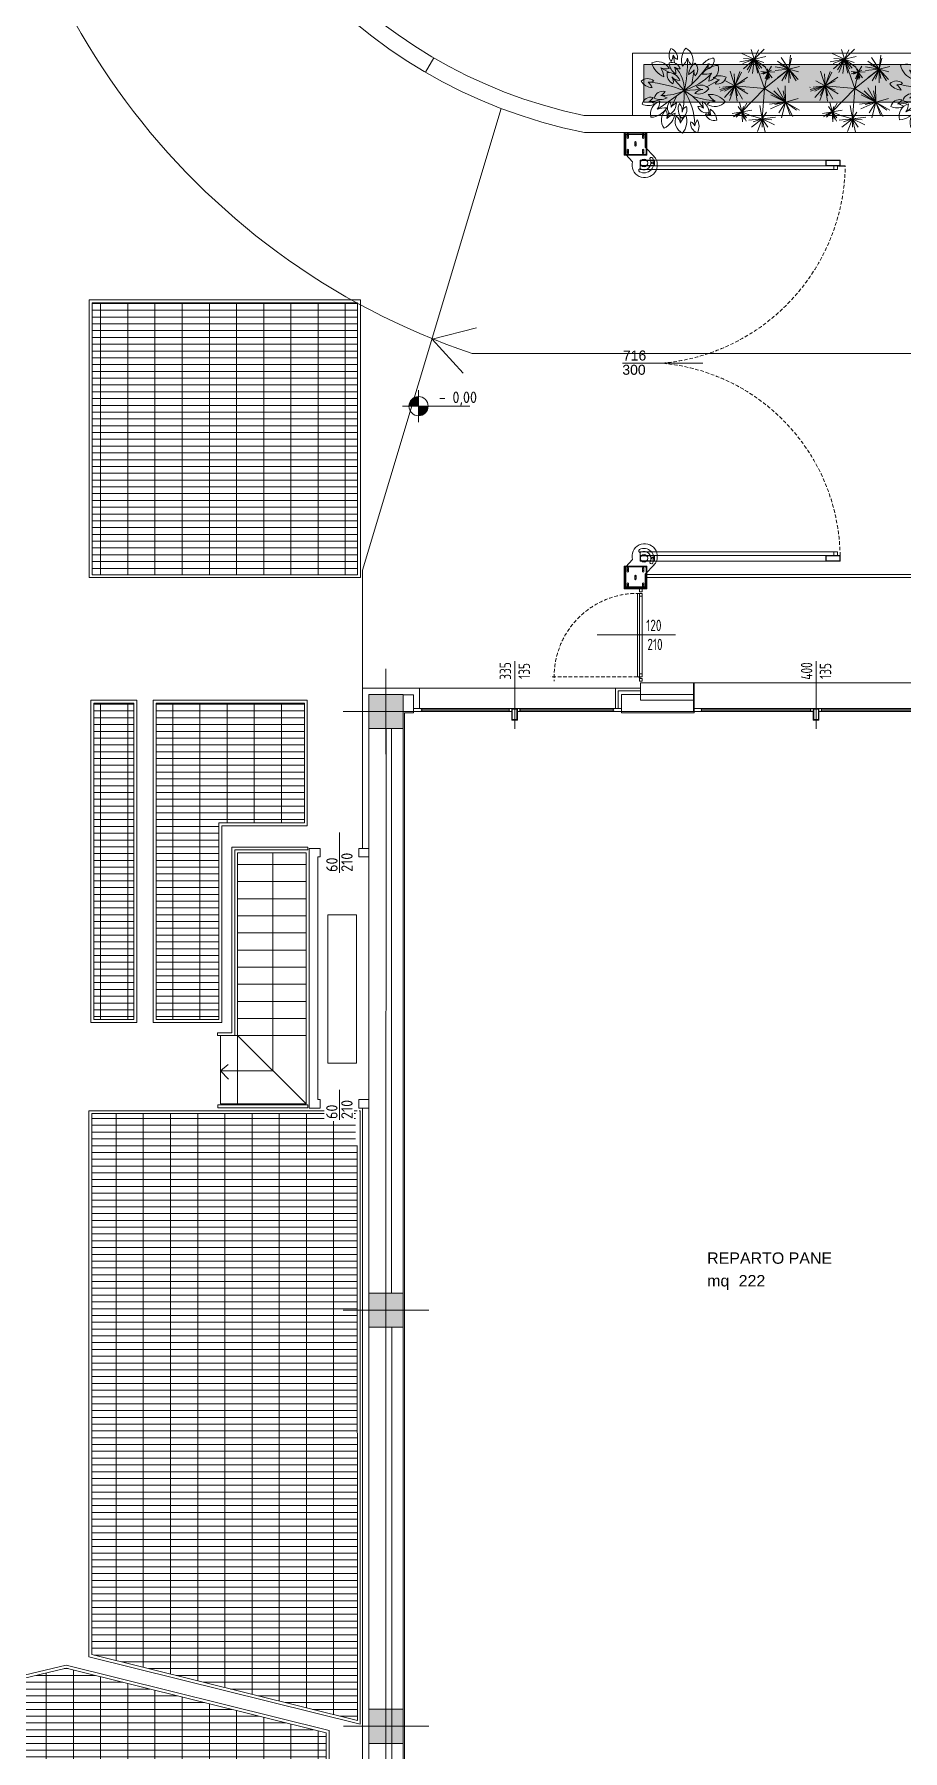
# Model space of a CAD drawing. Header units: millimetres. Extents: x 8265 to 78888, y 1905 to 34251.
# Drawn here: x 39532 to 41053, y 25481 to 28489 of the extents above; entities that cross this region are included whole.
import ezdxf
from ezdxf.enums import TextEntityAlignment as Align

# ---------------------------------------------------------------- set-up
doc = ezdxf.new("R2010")
doc.units = ezdxf.units.MM
doc.linetypes.add('HIDDEN', pattern=[9.525, 6.35, -3.175])
for name, color, linetype, lineweight in [('410_STRUTTURE_001-AM_0', 7, 'Continuous', 0), ('420_MURATURE_001-AM_0', 4, 'Continuous', 0), ('430_TAVOLATI_001-AM_0', 3, 'Continuous', 0), ('437_RIVESTIMENTI_001-AM_0', 13, 'Continuous', 0), ('439_TESTI_SERRAMENTI_001-AM_0', 11, 'Continuous', 0), ('440_SIMBOLI_001-AM_0', 31, 'Continuous', 0), ('441_SERRAMENTI_001-AM_0', 1, 'Continuous', 0), ('443_GRIGLIE_AERAZIONE_001-AM_0', 6, 'Continuous', 0), ('445_QUOTE_ALTIMETRICHE_001-AM_0', 2, 'Continuous', 0), ('448_RAMPE_SCALE_ASCENS_001-AM_0', 216, 'Continuous', 0), ('471_TESTI_POLIGONI_001-AM_0', 221, 'Continuous', 0), ('475_VERDE_001-AM_0', 96, 'Continuous', 0), ('478_PIANTUMAZIONI_001-AM_0', 92, 'Continuous', 0)]:
    doc.layers.add(name, color=color, linetype=linetype, lineweight=lineweight)
doc.styles.add('AREA', font='arial.ttf', dxfattribs={"height": 30})
doc.styles.add('GENERATED_STYLE_2', font='arial.ttf')
doc.styles.get("Standard").update_dxf_attribs({"font": 'isocp.shx'})
pattern_1 = [(0, (35456.603, 18313.833), (0, 11.90625), []), (90, (35456.603, 18313.833), (-47.625, 3e-15), [])]

# ---------------------------------------------------------------- blocks, each defined once
blk = doc.blocks.new('LCSHDP17')
at = {"color": 0}
for points in [[(-0.19, 0.207, -0.243115), (-0.291, 0.394, -0.399574), (-0.111, 0.286, -0.151757), (-0.203, 0.317, -0.102993), (-0.19, 0.207, 4.231592)], [(-0.153, 0.335, -0.243115), (-0.154, 0.484, -0.399574), (-0.078, 0.358, -0.151757), (-0.125, 0.407, -0.102993), (-0.153, 0.335, 4.231592)], [(0.043, 0.278, -0.243115), (0.127, 0.474, -0.399574), (0.154, 0.265, -0.151757), (0.122, 0.356, -0.102993), (0.043, 0.278, 4.231592)], [(-0.3, 0.213, -0.243115), (-0.375, 0.342, -0.399574), (-0.247, 0.271, -0.151757), (-0.311, 0.29, -0.102993), (-0.3, 0.213, 4.231592)], [(0, 0, 0.082733), (-0.307, 0.283, 20.273115)], [(0, 0, 0.118288), (-0.197, 0.314, 14.536196)], [(-0.053, 0.142, -0.338305), (-0.022, 0.286, -0.306628), (0.034, 0.122, -0.198031), (-0.015, 0.214, -0.284575), (-0.053, 0.142, 2.19888)], [(0, 0, -0.116255), (0.196, 0.219, -0.060372)], [(0.064, 0.096, 0.052373), (0.119, 0.355, 35.05362)], [(0.124, 0.213, -0.243115), (0.252, 0.288, -0.399574), (0.181, 0.159, -0.151757), (0.201, 0.224, -0.102993), (0.124, 0.213, 4.231592)], [(0.213, 0.3, -0.243115), (0.342, 0.375, -0.399574), (0.271, 0.247, -0.151757), (0.29, 0.311, -0.102993), (0.213, 0.3, 4.231592)], [(-0.281, -0.02, -0.243115), (-0.49, 0.018, -0.399574), (-0.293, 0.091, -0.151757), (-0.374, 0.04, -0.102993), (-0.281, -0.02, 4.231592)], [(0, 0, 0.071347), (-0.371, 0.037, 7.890142)], [(-0.187, 0.052, -0.243115), (-0.317, 0.126, -0.399574), (-0.17, 0.128, -0.151757), (-0.236, 0.113, -0.102993), (-0.187, 0.052, 4.231592)], [(0, 0, 0.216963), (-0.266, -0.101, -0.417545)], [(-0.099, -0.411, -0.068386), (0, 0, 3.442757)], [(0, 0, -0.138137), (0.39, 0.124, -6.895939)], [(0.239, -0.019, 0.065358), (0, 0, 1.516281)], [(0, 0, -0.109166), (0.057, -0.257, 0.286313)], [(0.182, 0.028, -0.338305), (0.319, -0.026, -0.306628), (0.147, -0.054, -0.198031), (0.247, -0.022, -0.284575), (0.182, 0.028, 2.19888)], [(0.281, 0.02, -0.243115), (0.49, -0.018, -0.399574), (0.293, -0.091, -0.151757), (0.374, -0.04, -0.102993), (0.281, 0.02, 4.231592)], [(0.335, 0.153, -0.243115), (0.484, 0.154, -0.399574), (0.358, 0.078, -0.151757), (0.407, 0.125, -0.102993), (0.335, 0.153, 4.231592)], [(-0.335, -0.153, -0.243115), (-0.484, -0.154, -0.399574), (-0.358, -0.078, -0.151757), (-0.407, -0.125, -0.102993), (-0.335, -0.153, 4.231592)], [(-0.16, -0.232, -0.243115), (-0.32, -0.372, -0.399574), (-0.254, -0.172, -0.151757), (-0.264, -0.268, -0.102993), (-0.16, -0.232, 4.231592)], [(-0.193, -0.097, -0.243115), (-0.321, -0.173, -0.399574), (-0.25, -0.044, -0.151757), (-0.27, -0.109, -0.102993), (-0.193, -0.097, 4.231592)], [(-0.079, -0.129, -0.338305), (-0.211, -0.194, -0.306628), (-0.117, -0.048, -0.198031), (-0.159, -0.143, -0.284575), (-0.079, -0.129, 2.19888)], [(0.084, -0.196, -0.243115), (0.086, -0.345, -0.399574), (0.01, -0.219, -0.151757), (0.056, -0.268, -0.102993), (0.084, -0.196, 4.231592)], [(0.141, -0.088, -0.243115), (0.271, -0.161, -0.399574), (0.124, -0.164, -0.151757), (0.19, -0.149, -0.102993), (0.141, -0.088, 4.231592)], [(0.261, -0.104, -0.243115), (0.433, -0.229, -0.399574), (0.224, -0.209, -0.151757), (0.32, -0.198, -0.102993), (0.261, -0.104, 4.231592)], [(-0.035, -0.366, -0.243115), (-0.108, -0.496, -0.399574), (-0.111, -0.349, -0.151757), (-0.096, -0.415, -0.102993), (-0.035, -0.366, 4.231592)], [(0.153, -0.335, -0.243115), (0.154, -0.484, -0.399574), (0.078, -0.358, -0.151757), (0.125, -0.407, -0.102993), (0.153, -0.335, 4.231592)], [(0.124, -0.398, 0.100215), (0.106, -0.28, -1.505929)], [(0.199, -0.199, -0.243115), (0.307, -0.382, -0.399574), (0.123, -0.281, -0.151757), (0.215, -0.309, -0.102993), (0.199, -0.199, 4.231592)]]:
    blk.add_lwpolyline(points, format="xyb", dxfattribs=at)
for points in [[(-0.043, 0.26), (-0.122, 0.396)], [(0.252, 0.275), (0.285, 0.309)], [(-0.077, 0.09), (-0.238, 0.117)], [(0, 0), (-0.15, -0.134)], [(0, 0), (-0.012, 0.196)], [(0.214, -0.304), (0, 0)], [(-0.402, -0.124), (-0.32, -0.111)], [(-0.261, -0.265), (-0.209, -0.17)], [(0.188, -0.147), (0.063, -0.089)], [(0.316, -0.193), (0.249, -0.175)], [(0.367, -0.042), (0.283, -0.05)]]:
    blk.add_lwpolyline(points, dxfattribs=at)
at = {"color": 0, "flags": 1}
for tag, p in [('ITEM', (0.084, 0.014)), ('SIZE', (0.084, -0.036))]:
    blk.add_attdef(tag, p, '', height=0.02, dxfattribs=at)
blk = doc.blocks.new('LCSHDP18')
at = {"color": 0}
for points in [[(-0.232, 0.291), (-0.264, 0.417)], [(0.162, 0.25), (0.257, 0.419)], [(-0.232, 0.291), (-0.396, 0.312)], [(-0.232, 0.291), (-0.369, 0.199)], [(-0.232, 0.291), (-0.361, 0.321)], [(-0.232, 0.291), (-0.327, 0.156)], [(-0.232, 0.291), (-0.284, 0.179)], [(-0.232, 0.291), (-0.259, 0.128)], [(-0.232, 0.291), (-0.197, 0.405)], [(-0.232, 0.291), (-0.109, 0.4)], [(-0.232, 0.291), (-0.092, 0.377)], [(-0.232, 0.291), (-0.119, 0.311)], [(0, 0), (-0.232, 0.291)], [(-0.232, 0.291), (-0.113, 0.245)], [(-0.232, 0.291), (-0.068, 0.291)], [(-0.232, 0.291), (-0.132, 0.16)], [(-0.232, 0.291), (-0.091, 0.206)], [(-0.232, 0.291), (-0.214, 0.127)], [(0.162, 0.25), (-0.031, 0.248)], [(0.162, 0.25), (-0.008, 0.157)], [(0, 0), (0.162, 0.25)], [(0.162, 0.25), (0.027, 0.111)], [(0.162, 0.25), (0.029, 0.223)], [(0.162, 0.25), (0.074, 0.077)], [(0.162, 0.25), (0.12, 0.4)], [(0.162, 0.25), (0.257, 0.382)], [(0.162, 0.25), (0.336, 0.336)], [(0.162, 0.25), (0.318, 0.307)], [(0.162, 0.25), (0.29, 0.172)], [(0.162, 0.25), (0.192, 0.124)], [(0.162, 0.25), (0.35, 0.202)], [(0.162, 0.25), (0.242, 0.073)], [(0.162, 0.25), (0.187, 0.058)], [(-0.348, -0.124), (-0.38, 0.015)], [(-0.348, -0.124), (-0.252, 0.018)], [(0, 0), (-0.348, -0.124)], [(-0.194, 0.04), (-0.27, 0.002)], [(-0.194, 0.04), (-0.267, 0.082)], [(-0.194, 0.04), (-0.235, 0.034)], [(-0.194, 0.04), (-0.22, 0.082)], [(-0.194, 0.04), (-0.204, -0.044)], [(-0.194, 0.04), (-0.198, 0.124)], [(-0.194, 0.04), (-0.126, 0.09)], [(-0.194, 0.04), (-0.125, 0.061)], [(-0.194, 0.04), (-0.11, 0.051)], [(0, 0), (-0.194, 0.04)], [(-0.194, 0.04), (-0.191, -0.019)], [(-0.194, 0.04), (-0.171, -0.016)], [(-0.194, 0.04), (-0.135, 0.028)], [(-0.194, 0.04), (-0.115, 0.01)], [(-0.194, 0.04), (-0.176, -0.043)], [(-0.194, 0.04), (-0.109, 0.037)], [(0, 0), (-0.03, -0.355)], [(0, 0), (0.362, -0.027)], [(0, 0), (0.28, -0.268)], [(0.362, -0.027), (0.282, 0.023)], [(0.362, -0.027), (0.344, 0.133)], [(0.362, -0.027), (0.434, 0.118)], [(0.362, -0.027), (0.373, 0.088)], [(0.362, -0.027), (0.463, 0.039)], [(0.362, -0.027), (0.52, 0.007)], [(-0.348, -0.124), (-0.468, -0.002)], [(-0.348, -0.124), (-0.463, -0.159)], [(-0.348, -0.124), (-0.461, -0.072)], [(-0.348, -0.124), (-0.423, -0.279)], [(-0.348, -0.124), (-0.359, -0.25)], [(-0.348, -0.124), (-0.309, -0.006)], [(-0.348, -0.124), (-0.241, -0.033)], [(-0.348, -0.124), (-0.236, -0.06)], [(-0.348, -0.124), (-0.181, -0.081)], [(-0.348, -0.124), (-0.221, -0.205)], [(-0.348, -0.124), (-0.297, -0.257)], [(-0.348, -0.124), (-0.233, -0.252)], [(-0.348, -0.124), (-0.316, -0.293)], [(-0.348, -0.124), (-0.177, -0.143)], [(-0.348, -0.124), (-0.189, -0.189)], [(-0.03, -0.355), (-0.134, -0.204)], [(-0.03, -0.355), (0.064, -0.197)], [(0.362, -0.027), (0.203, -0.057)], [(0.28, -0.268), (0.26, -0.15)], [(0.28, -0.268), (0.327, -0.158)], [(0.362, -0.027), (0.318, -0.182)], [(0.362, -0.027), (0.396, -0.136)], [(0.362, -0.027), (0.462, -0.027)], [(0.362, -0.027), (0.513, -0.085)], [(0.362, -0.027), (0.463, -0.153)], [(0.362, -0.027), (0.377, -0.188)], [(-0.03, -0.355), (-0.206, -0.408)], [(-0.03, -0.355), (-0.202, -0.292)], [(-0.03, -0.355), (-0.194, -0.273)], [(-0.03, -0.355), (-0.173, -0.361)], [(-0.03, -0.355), (-0.093, -0.463)], [(-0.03, -0.355), (-0.091, -0.234)], [(-0.03, -0.355), (0.021, -0.234)], [(-0.03, -0.355), (0.128, -0.262)], [(-0.03, -0.355), (0.089, -0.321)], [(-0.03, -0.355), (0.151, -0.324)], [(-0.03, -0.355), (0.082, -0.412)], [(-0.03, -0.355), (0.033, -0.475)], [(-0.03, -0.355), (-0.017, -0.496)], [(-0.03, -0.355), (0.143, -0.415)], [(-0.03, -0.355), (0.012, -0.533)], [(-0.03, -0.355), (0.107, -0.477)], [(-0.03, -0.355), (0.032, -0.528)], [(0.28, -0.268), (0.164, -0.297)], [(0.28, -0.268), (0.175, -0.211)], [(0.28, -0.268), (0.213, -0.315)], [(0.28, -0.268), (0.216, -0.249)], [(0.28, -0.268), (0.352, -0.214)], [(0.28, -0.268), (0.389, -0.218)], [(0.28, -0.268), (0.367, -0.244)], [(0.28, -0.268), (0.399, -0.26)], [(0.28, -0.268), (0.342, -0.337)], [(0.28, -0.268), (0.309, -0.344)], [(0.28, -0.268), (0.34, -0.371)], [(0.28, -0.268), (0.299, -0.386)], [(-0.014, -0.532), (-0.013, -0.537)]]:
    blk.add_lwpolyline(points, dxfattribs=at)
at = {"color": 0, "flags": 1}
for tag, p in [('ITEM', (0.086, 0.017)), ('SIZE', (0.084, -0.036))]:
    blk.add_attdef(tag, p, '', height=0.02, dxfattribs=at)
blk = doc.blocks.new('SUP-LOC')
at = {"style": 'AREA'}
blk.add_text('mq', height=20, dxfattribs=at).set_placement((7.7, -17.4))
for tag, p in [('NAME_LOC', (7.7, 22.3)), ('AREA_AREA', (62.9, -17.4))]:
    blk.add_attdef(tag, p, '', height=20, dxfattribs=at)
blk = doc.blocks.new('QUOTA_ALT')
for points in [[(0, 0), (0, 22.5, 0.414214), (-22.5, 0)], [(22.5, 0), (0, 0), (0, -22.5, 0.414214)]]:
    blk.add_hatch(color=256).paths.add_polyline_path(points)
for p, q in [((-37.5, 0), (120, 0)), ((0, 37.5), (0, -37.5))]:
    blk.add_line(p, q)
blk.add_circle((0, 0), 22.5)
blk.add_attdef('QUOTA', text='', height=22.5).set_placement((120, 7.5), align=Align.RIGHT)

msp = doc.modelspace()

# ---------------------------------------------------------------- hatches: boundary and pattern name
at = {"layer": '410_STRUTTURE_001-AM_0'}
for points in [[(40117.6, 27272.2), (40117.6, 27332.2), (40177.4, 27332.2), (40177.4, 27272.2)], [(40117.6, 26222.8), (40117.6, 26282.8), (40177.4, 26282.8), (40177.4, 26222.8)], [(40177.7, 25493.3), (40177.7, 25553.4), (40117.6, 25553.4), (40117.6, 25493.3)]]:
    msp.add_hatch(color=256, dxfattribs=at).paths.add_polyline_path(points)
at = {"layer": '443_GRIGLIE_AERAZIONE_001-AM_0'}
h = msp.add_hatch(dxfattribs=at)
h.set_pattern_fill('GRATE', color=253, scale=15, style=0)
h.set_pattern_definition(pattern_1)
h.paths.add_polyline_path([(40097.9, 27957.1, -0.102385), (39835.4, 28018.6), (39632.8, 28018.6), (39632.8, 27541.8), (40097.9, 27541.8)])
h.paths.add_polyline_path([(40097.9, 28018.6), (39835.4, 28018.6, 0.102385), (40097.9, 27957.1)])
h = msp.add_hatch(dxfattribs=at)
h.set_pattern_fill('GRATE', color=253, scale=15, style=0)
h.set_pattern_definition(pattern_1)
h.paths.add_polyline_path([(39635.6, 26762), (39705.9, 26762), (39705.9, 27316.8), (39635.6, 27316.8)])
h = msp.add_hatch(dxfattribs=at)
h.set_pattern_fill('GRATE', color=253, scale=15, style=0)
h.set_pattern_definition([(0, (43631.553, 18313.833), (0, 11.90625), []), (90, (43631.553, 18313.833), (-47.625, 3e-15), [])])
h.paths.add_polyline_path([(39744.7, 26762), (39854.7, 26762), (39854.7, 27107), (40004.7, 27107), (40004.7, 27316.9), (39744.7, 27316.9)])
h = msp.add_hatch(dxfattribs=at)
h.set_pattern_fill('GRATE', color=253, scale=15, style=0)
h.set_pattern_definition([(0, (42579.904, 18313.833), (0, 11.90625), []), (90, (42579.904, 18313.833), (-47.625, 3e-15), [])])
h.paths.add_polyline_path([(40097.2, 26541.4), (40096.7, 26541.4), (40096.7, 26541.9), (40094.3, 26541.9), (40094.3, 26597.2), (40091.6, 26597.2), (40091.6, 26584.2), (40039.3, 26584.2), (40039.3, 26597.2), (39632, 26597.2), (39632, 25649.2), (40097.6, 25533.2)])
h = msp.add_hatch(dxfattribs=at)
h.set_pattern_fill('GRATE', color=253, scale=15, style=0)
h.set_pattern_definition(pattern_1)
h.paths.add_polyline_path([(39437.6, 25588.8), (38832, 25442), (38832, 24894.3), (39437.6, 24894.3)])
h.paths.add_polyline_path([(40042.6, 25511.6), (39587.3, 25625.2), (39482.6, 25599.8), (39482.6, 24894.3), (40042.6, 24894.3)])
h.paths.add_polyline_path([(40042.6, 24849.3), (39482.6, 24849.3), (39482.6, 24268.8), (40042.6, 24268.8)])
at = {"layer": '475_VERDE_001-AM_0'}
h = msp.add_hatch(dxfattribs=at)
h.set_pattern_fill('AR-SAND', color=256, scale=0.5, style=0)
h.set_pattern_definition([(37.5, (-142807.512, -11686.166), (-0.8000156, 24.4706619), [0, -19.304, 0, -21.59, 0, -20.6375]), (7.5, (-142807.512, -11686.166), (22.476164, 35.841255), [0, -10.414, 0, -17.399, 0, -6.6675]), (327.5, (-142823.133, -11686.166), (39.5496185, 0.0718592), [0, -6.35, 0, -22.86, 0, -29.845]), (317.5, (-142823.133, -11686.166), (38.1778226, 11.146466), [0, -3.175, 0, -14.986, 0, -17.145])])
h.paths.add_polyline_path([(46093.6, 28436.2), (40599.2, 28436.3), (40599.2, 28370.3), (46093.6, 28370.2)])

# ---------------------------------------------------------------- linework, layer by layer
at = {"layer": '410_STRUTTURE_001-AM_0'}
for p, q in [((40147.5, 27227.2), (40147.5, 27377.2)), ((40072.6, 27302.2), (40197.2, 27302.2)), ((40147.5, 26177.8), (40147.5, 26291.2)), ((40072.6, 26252.8), (40222.4, 26252.8)), ((40147.5, 25448.4), (40147.5, 25598.4)), ((40222.7, 25523.4), (40072.9, 25523.4))]:
    msp.add_line(p, q, dxfattribs=at)
for points in [[(40117.6, 27272.2), (40117.6, 27332.2), (40177.4, 27332.2), (40177.4, 27272.2)], [(40117.6, 26222.8), (40117.6, 26282.8), (40177.4, 26282.8), (40177.4, 26222.8)], [(40177.7, 25553.4), (40177.7, 25493.3), (40117.6, 25493.3), (40117.6, 25553.4)]]:
    msp.add_lwpolyline(points, close=True, dxfattribs=at)
at = {"layer": '420_MURATURE_001-AM_0'}
for p, q in [((40231.3, 28448.1), (40216.6, 28422.9)), ((40495.1, 28317.2), (46084.6, 28317.2)), ((40686, 27352.2), (40686, 27332.2)), ((40012.9, 27062.3), (40012.9, 26607)), ((40032.5, 27062.3), (40012.9, 27062.3)), ((40032.5, 27047.3), (40032.5, 27062.3)), ((40099.7, 27062.3), (40099.7, 27047.3)), ((40099.7, 27062.3), (40117.2, 27062.3)), ((40027.9, 26622), (40027.9, 27047.3)), ((40027.9, 27047.3), (40032.5, 27047.3)), ((40099.7, 27047.3), (40117.2, 27047.3)), ((40032.4, 26607), (40012.9, 26607)), ((40032.4, 26622), (40027.9, 26622)), ((40032.4, 26622), (40032.4, 26607)), ((40099.7, 26622), (40117.2, 26622)), ((40099.7, 26607), (40099.7, 26622)), ((40099.7, 26607), (40117.2, 26607)), ((40117.4, 25553.4), (40117.4, 26222.8)), ((40117.6, 26222.8), (40117.4, 26222.8)), ((40147.4, 26222.8), (40147.4, 25553.4))]:
    msp.add_line(p, q, dxfattribs=at)
for points in [[(40494, 28347.2), (46084.6, 28347.2)], [(40686, 27332.2), (40593.2, 27332.2), (40593.2, 27352.2), (40686, 27352.2)], [(40147.4, 25493.3), (40147.4, 24901.8), (40117.4, 24901.8), (40117.4, 25493.3)]]:
    msp.add_lwpolyline(points, dxfattribs=at)
msp.add_lwpolyline([(40117.6, 27272.2), (40117.6, 26282.8), (40147.5, 26282.8), (40147.6, 27272.2)], close=True, dxfattribs=at)
for radius, start, end in [(903.8, 183.1618, 258.7019), (874.7, 184.0567, 258.2521)]:
    msp.add_arc((40672.1, 29203.5, -67.7), radius, start, end, dxfattribs=at)
at = {"layer": '430_TAVOLATI_001-AM_0'}
for p, q in [((40195.6, 27331.2), (40177.4, 27331.2)), ((40195.6, 27331.2), (40195.6, 27302.2)), ((40686, 27322.2), (40686, 27302.2)), ((40195.6, 27302.2), (40177.6, 27302.2)), ((40157.6, 26222.8), (40157.6, 24901.8)), ((40177.6, 26222.8), (40177.4, 26222.8)), ((40177.6, 24901.8), (40177.6, 26222.8))]:
    msp.add_line(p, q, dxfattribs=at)
at = {"layer": '430_TAVOLATI_001-AM_0', "linetype": 'Continuous'}
for p, q in [((40157.4, 27272.2), (40157.4, 26282.8)), ((40177.4, 26282.8), (40177.4, 27272.2)), ((40106.6, 24267.5), (40106.6, 26607))]:
    msp.add_line(p, q, dxfattribs=at)
at = {"layer": '430_TAVOLATI_001-AM_0'}
for points in [[(40593.2, 27332.2), (40560.1, 27332.2), (40560.1, 27302.2), (40686, 27302.2)], [(40686, 27322.2), (40593.2, 27322.2), (40593.2, 27332.2)]]:
    msp.add_lwpolyline(points, dxfattribs=at)
at = {"layer": '437_RIVESTIMENTI_001-AM_0'}
for p, q in [((40687.5, 27352.2), (40686, 27352.2)), ((40687.5, 27299.9), (40687.5, 27352.2)), ((40106.6, 27343.2), (40106.6, 27062.3)), ((40206.1, 27343.2), (40106.6, 27343.2)), ((40206.1, 27343.2), (40206.1, 27307.2)), ((40549.6, 27343.2), (40593.2, 27343.2)), ((40549.6, 27307.2), (40549.6, 27343.2)), ((40554.1, 27338.2), (40593.2, 27338.2)), ((40554.1, 27307.2), (40554.1, 27338.2)), ((40686, 27332.2), (40686, 27322.2)), ((40180.1, 27299.9), (40180.1, 24853.9)), ((40195.6, 27299.9), (40180.1, 27299.9)), ((40195.6, 27302.2), (40195.6, 27299.9)), ((40560.1, 27302.2), (40560.1, 27299.9)), ((40560.1, 27299.9), (40687.5, 27299.9))]:
    msp.add_line(p, q, dxfattribs=at)
at = {"layer": '440_SIMBOLI_001-AM_0', "linetype": 'Continuous'}
msp.add_line((40579.2, 28347.2), (40579.2, 28456.3), dxfattribs=at)
at = {"layer": '440_SIMBOLI_001-AM_0'}
for p, q in [((40604.6, 27542.2), (41841.4, 27542.2)), ((40604.6, 27537.2), (41836.4, 27537.2))]:
    msp.add_line(p, q, dxfattribs=at)
for points in [[(40579.2, 28456.3), (46093.6, 28456.2)], [(40599.2, 28436.3), (46093.6, 28436.2)], [(40599.2, 28370.3), (46093.6, 28370.2)]]:
    msp.add_lwpolyline(points, dxfattribs=at)
msp.add_lwpolyline([(40599.2, 28436.3), (40599.2, 28370.3), (46093.6, 28370.2), (46093.6, 28436.2)], close=True, dxfattribs=at)
at = {"layer": '441_SERRAMENTI_001-AM_0'}
for p, q in [((40601.3, 28313.9), (40567.9, 28313.9)), ((40567.9, 28313.9), (40567.9, 28278.7)), ((40601.3, 28291.4), (40601.3, 28313.9)), ((40617.1, 28275.2), (40601.3, 28291.4)), ((40567.9, 28278.7), (40579.3, 28265.8)), ((40618.1, 28268.7), (40943.1, 28268.7)), ((40943.1, 28258.7), (40618.1, 28258.7)), ((40932, 28252.2), (40627.1, 28252.2)), ((40918.1, 28268.7), (40918.1, 28258.7)), ((40918.1, 28268.7), (40918.1, 28258.7)), ((40943.1, 28258.7), (40943.1, 28268.7)), ((40567.9, 27555.7), (40579.3, 27568.6)), ((40932, 27582.2), (40593.1, 27582.2)), ((40932.1, 27575.7), (40593.1, 27575.7)), ((40943.1, 27575.7), (40608.1, 27575.7)), ((40608.1, 27565.7), (40943.1, 27565.7)), ((40567.9, 27520.5), (40567.9, 27555.7)), ((40617.1, 27559.3), (40601.3, 27543)), ((40601.3, 27543), (40601.3, 27520.5)), ((40601.3, 27520.5), (40567.9, 27520.5)), ((40588.1, 27509.2), (40588.1, 27363.2)), ((40591.6, 27509.2), (40588.1, 27509.2)), ((40591.6, 27509.2), (40591.6, 27363.2)), ((40596.6, 27368.2), (40596.6, 27504.2)), ((40591.6, 27363.2), (40588.1, 27363.2)), ((40591.6, 27363.2), (40588.1, 27363.2)), ((41114.5, 27352.2), (40687.5, 27352.2)), ((40206.1, 27343.2), (40550.3, 27343.2)), ((40209, 27305.1), (40364.2, 27305.1)), ((40209, 27305.1), (40209, 27304.3)), ((40209, 27304.3), (40364.2, 27304.3)), ((40210.1, 27307.2), (40210.1, 27305.1)), ((40210.1, 27304.3), (40210.1, 27302.2)), ((40363.2, 27307.2), (40363.2, 27305.1)), ((40363.2, 27304.3), (40363.2, 27302.2)), ((40381.4, 27305.1), (40546.7, 27305.1)), ((40381.4, 27304.3), (40546.7, 27304.3)), ((40382.4, 27307.2), (40382.4, 27305.1)), ((40382.4, 27304.3), (40382.4, 27302.2)), ((40545.6, 27307.2), (40545.6, 27305.1)), ((40545.6, 27304.3), (40545.6, 27302.2)), ((40546.7, 27305.1), (40546.7, 27304.3)), ((40560.1, 27302.2), (40560.1, 27307.2)), ((40699.4, 27305.1), (40892.5, 27305.1)), ((40699.4, 27305.1), (40699.4, 27304.3)), ((40699.4, 27304.3), (40892.5, 27304.3)), ((40700.4, 27307.2), (40700.4, 27305.1)), ((40700.4, 27304.3), (40700.4, 27302.2)), ((40891.5, 27307.2), (40891.5, 27305.1)), ((40891.5, 27304.3), (40891.5, 27302.2)), ((40909.7, 27305.1), (41102.6, 27305.1)), ((40909.7, 27304.3), (41102.6, 27304.3)), ((40910.7, 27307.2), (40910.7, 27305.1)), ((40910.7, 27304.3), (40910.7, 27302.2)), ((40066.1, 27090.3), (40066.1, 27019.4)), ((40066, 26638.9), (40066, 26586.2))]:
    msp.add_line(p, q, dxfattribs=at)
at = {"layer": '441_SERRAMENTI_001-AM_0', "ltscale": 20}
msp.add_line((40654.6, 27436.3), (40517.3, 27436.3), dxfattribs=at)
at = {"layer": '441_SERRAMENTI_001-AM_0', "linetype": 'HIDDEN'}
msp.add_line((40588.1, 27363.2), (40435.7, 27363.2), dxfattribs=at)
at = {"layer": '441_SERRAMENTI_001-AM_0'}
for points in [[(40604.6, 28277.2), (40604.6, 28317.2), (40564.6, 28317.2), (40564.6, 28277.2)], [(40603.5, 28278.3), (40603.5, 28316.1), (40565.7, 28316.1), (40565.7, 28278.3)], [(40603.1, 28314.4), (40603.1, 28280), (40601.8, 28278.7), (40567.4, 28278.7), (40566.1, 28280), (40566.1, 28314.4), (40567.4, 28315.7), (40601.8, 28315.7)], [(40618.1, 28268.7), (40593.1, 28268.7), (40593.1, 28258.7), (40618.1, 28258.7)], [(40932.1, 28258.7), (40593.1, 28258.7), (40593.1, 28252.2), (40932.1, 28252.2)], [(40617.6, 28268.2), (40593.6, 28268.2), (40593.6, 28259.2), (40617.6, 28259.2)], [(40918.1, 28268.7), (40943.1, 28268.7), (40943.1, 28258.7), (40918.1, 28258.7)], [(40918.6, 28268.2), (40942.6, 28268.2), (40942.6, 28259.2), (40918.6, 28259.2)], [(40932.1, 28258.7), (40938.6, 28258.7), (40938.6, 28252.2), (40932.1, 28252.2)], [(40932.1, 28258.7), (40938.6, 28258.7), (40938.6, 28252.2), (40932.1, 28252.2)], [(40952.1, 28258.7), (40940.1, 28258.7), (40940.1, 28257.9), (40952.1, 28257.9)], [(40593.1, 27575.7), (40932.1, 27575.7), (40932.1, 27582.2), (40593.1, 27582.2)], [(40618.1, 27565.7), (40593.1, 27565.7), (40593.1, 27575.7), (40618.1, 27575.7)], [(40617.6, 27566.2), (40593.6, 27566.2), (40593.6, 27575.2), (40617.6, 27575.2)], [(40943.1, 27565.7), (40918.1, 27565.7), (40918.1, 27575.7), (40943.1, 27575.7)], [(40942.6, 27566.2), (40918.6, 27566.2), (40918.6, 27575.2), (40942.6, 27575.2)], [(40932.1, 27575.7), (40938.6, 27575.7), (40938.6, 27582.2), (40932.1, 27582.2)], [(40604.6, 27557.2), (40604.6, 27517.2), (40564.6, 27517.2), (40564.6, 27557.2)], [(40603.5, 27556.1), (40603.5, 27518.3), (40565.7, 27518.3), (40565.7, 27556.1)], [(40603.1, 27520), (40603.1, 27554.4), (40601.8, 27555.7), (40567.4, 27555.7), (40566.1, 27554.4), (40566.1, 27520), (40567.4, 27518.7), (40601.8, 27518.7)], [(40596.6, 27512.2), (40596.6, 27517.2), (40591.6, 27517.2), (40591.6, 27512.2)], [(40596.6, 27504.2), (40596.6, 27509.2), (40591.6, 27509.2), (40591.6, 27504.2)], [(40596.6, 27363.2), (40596.6, 27368.2), (40591.6, 27368.2), (40591.6, 27363.2)], [(40596.6, 27355.2), (40596.6, 27360.2), (40591.6, 27360.2), (40591.6, 27355.2)], [(40377.8, 27307.2), (40367.8, 27307.2), (40367.8, 27287.2), (40377.8, 27287.2)], [(40376.8, 27306.2), (40368.8, 27306.2), (40368.8, 27288.2), (40376.8, 27288.2)], [(40906.1, 27307.2), (40896.1, 27307.2), (40896.1, 27287.2), (40906.1, 27287.2)], [(40905.1, 27306.2), (40897.1, 27306.2), (40897.1, 27288.2), (40905.1, 27288.2)]]:
    msp.add_lwpolyline(points, close=True, dxfattribs=at)
for points in [[(40572.5, 28313.3, 1), (40569.8, 28313.3), (40569.8, 28308, 1), (40572.5, 28308)], [(40599.4, 28313.3, 1), (40596.7, 28313.3), (40596.7, 28308, 1), (40599.4, 28308)], [(40572.5, 28286.4, 1), (40569.8, 28286.4), (40569.8, 28281.1, 1), (40572.5, 28281.1)], [(40585.9, 28299.9, 1), (40583.3, 28299.9), (40583.3, 28294.5, 1), (40585.9, 28294.5)], [(40599.4, 28286.4, 1), (40596.7, 28286.4), (40596.7, 28281.1, 1), (40599.4, 28281.1)], [(40572.5, 27548, -1), (40569.8, 27548), (40569.8, 27553.3, -1), (40572.5, 27553.3)], [(40585.9, 27534.5, -1), (40583.3, 27534.5), (40583.3, 27539.9, -1), (40585.9, 27539.9)], [(40599.4, 27548, -1), (40596.7, 27548), (40596.7, 27553.3, -1), (40599.4, 27553.3)], [(40572.5, 27521.1, -1), (40569.8, 27521.1), (40569.8, 27526.4, -1), (40572.5, 27526.4)], [(40599.4, 27521.1, -1), (40596.7, 27521.1), (40596.7, 27526.4, -1), (40599.4, 27526.4)]]:
    msp.add_lwpolyline(points, format="xyb", close=True, dxfattribs=at)
at = {"layer": '441_SERRAMENTI_001-AM_0', "linetype": 'Continuous'}
for points in [[(40702.5, 27912.7), (40561.6, 27912.7)], [(40373.3, 27390.6), (40373.3, 27271.5)], [(40901.1, 27390.6), (40901.1, 27271.5)]]:
    msp.add_lwpolyline(points, dxfattribs=at)
at = {"layer": '441_SERRAMENTI_001-AM_0'}
for points in [[(40195.6, 27307.2), (40368.3, 27307.2)], [(40195.6, 27302.2), (40367.8, 27302.2)], [(40364.2, 27304.3), (40364.2, 27305.1)], [(40367.8, 27302.2), (40367.8, 27302.2), (40367.8, 27307.2)], [(40377.8, 27307.2), (40560.1, 27307.2)], [(40377.8, 27302.2), (40560.1, 27302.2)], [(40381.4, 27304.3), (40381.4, 27305.1)], [(40687.5, 27307.2), (40896.1, 27307.2)], [(40687.5, 27302.2), (40896.1, 27302.2)], [(40892.5, 27304.3), (40892.5, 27305.1)], [(40896.1, 27302.2), (40896.1, 27302.2), (40896.1, 27307.2)], [(40906.1, 27307.2), (41114.5, 27307.2)], [(40906.1, 27302.2), (41114.5, 27302.2)], [(40909.7, 27304.3), (40909.7, 27305.1)]]:
    msp.add_lwpolyline(points, dxfattribs=at)
for centre, radius in [((40571.1, 28310.7, -12.7), 1.33), ((40598.1, 28310.7, -12.7), 1.33), ((40571.1, 28283.7, -12.7), 1.33), ((40584.6, 28297.2, -12.7), 1.33), ((40598.1, 28283.7, -12.7), 1.33), ((40599.6, 28263.7, -12.7), 6.5), ((40614.2, 28263.7, -12.7), 1.65), ((40599.6, 27570.7, -12.7), 6.5), ((40614.2, 27570.7, -12.7), 1.65), ((40571.1, 27550.7, -12.7), 1.33), ((40584.6, 27537.2, -12.7), 1.33), ((40598.1, 27550.7, -12.7), 1.33), ((40571.1, 27523.7, -12.7), 1.33), ((40598.1, 27523.7, -12.7), 1.33), ((40591.8, 27361.9, -12.7), 1)]:
    msp.add_circle(centre, radius, dxfattribs=at)
for centre, radius, start, end in [((40600.7, 28260.2, -12.7), 22.2, 165.2021, 42.5635), ((40592.8, 28250.8, -12.7), 2.65, 62.3613, 242.3613), ((40599.6, 28263.7, -12.7), 17.2, 242.3613, 28.454), ((40599.6, 28263.7, -12.7), 11.9, 242.3613, 28.454), ((40612.4, 28270.7, -12.7), 2.65, 28.454, 208.454), ((40600.7, 27574.2, -12.7), 22.2, 317.4365, 194.7979), ((40592.8, 27583.6, -12.7), 2.65, 117.6387, 297.6387), ((40599.6, 27570.7, -12.7), 17.2, 331.546, 117.6387), ((40599.6, 27570.7, -12.7), 11.9, 331.546, 117.6387), ((40612.4, 27563.7, -12.7), 2.65, 151.546, 331.546)]:
    msp.add_arc(centre, radius, start, end, dxfattribs=at)
at = {"layer": '441_SERRAMENTI_001-AM_0', "linetype": 'HIDDEN'}
for centre, radius, start, end in [((40599.6, 28263.7, -12.7), 352.5, 275.2837, 359.1873), ((40599.6, 27570.7, -12.7), 343.5, 359.166, 84.5769), ((40588.1, 27363.2, -12.7), 146, 88.6263, 183.1411)]:
    msp.add_arc(centre, radius, start, end, dxfattribs=at)
at = {"layer": '443_GRIGLIE_AERAZIONE_001-AM_0'}
for p, q in [((39632, 26597.2), (39632, 25649.2)), ((40039.3, 26597.2), (39632, 26597.2)), ((40094.3, 26597.2), (40091.6, 26597.2)), ((40097.6, 25533.2), (40097.2, 26541.4)), ((39632, 25649.2), (40097.6, 25533.2))]:
    msp.add_line(p, q, dxfattribs=at)
at = {"layer": '443_GRIGLIE_AERAZIONE_001-AM_0', "ltscale": 0.01}
for points in [[(39627.8, 27536.8), (39627.8, 28023.6), (40102.9, 28023.6), (40102.9, 27536.8)], [(39632.8, 27541.8), (39632.8, 28018.6), (40097.9, 28018.6), (40097.9, 27541.8)]]:
    msp.add_lwpolyline(points, close=True, dxfattribs=at)
at = {"layer": '443_GRIGLIE_AERAZIONE_001-AM_0'}
for points in [[(39710.9, 26757), (39630.6, 26757), (39630.6, 27321.8), (39710.9, 27321.8), (39710.9, 26757)], [(39635.6, 26762), (39635.6, 27316.8), (39705.9, 27316.8), (39705.9, 26762)], [(40095.7, 26945.8), (40095.7, 26685.8), (40045.7, 26685.8), (40045.7, 26945.8)], [(39477.2, 25604), (39587.3, 25630.7), (40048, 25515.8), (40048, 24888.9), (39477.2, 24888.9)]]:
    msp.add_lwpolyline(points, close=True, dxfattribs=at)
for points in [[(39859.7, 27102), (39859.7, 26757), (39739.7, 26757), (39739.7, 27321.8)], [(39859.7, 27102), (40009.7, 27102), (40009.7, 27321.8), (39739.7, 27321.8)], [(39854.7, 27107), (39854.7, 26762), (39744.7, 26762), (39744.7, 27316.9)], [(39854.7, 27107), (40004.7, 27107), (40004.7, 27316.9), (39744.7, 27316.9)], [(40039.3, 26602.2), (39627, 26602.2), (39627, 25645.3), (40102.6, 25526.8), (40102.2, 26602.2), (40100.3, 26602.2)], [(40097.2, 26602.2), (40091.6, 26602.2)], [(39482.6, 25599.8), (39587.3, 25625.2), (40042.6, 25511.6), (40042.6, 24894.3), (39482.6, 24894.3), (39482.6, 25599.8)]]:
    msp.add_lwpolyline(points, dxfattribs=at)
at = {"layer": '448_RAMPE_SCALE_ASCENS_001-AM_0', "ltscale": 0.2}
for p, q in [((40106.6, 27549.9), (40349.6, 28359.2)), ((40228.2, 27954.8), (40306.3, 27974.7)), ((40282.5, 27895.1), (40228.2, 27954.8)), ((41474.5, 27929.6), (40298.3, 27929.6)), ((40106.6, 27343.2), (40106.6, 27549.9))]:
    msp.add_line(p, q, dxfattribs=at)
at = {"layer": '448_RAMPE_SCALE_ASCENS_001-AM_0', "ltscale": 0.3}
for p, q in [((39877.7, 27059.4), (39877.7, 27064.4)), ((39877.7, 27064.4), (40010.9, 27064.4)), ((39877.7, 26739), (39877.7, 27059.4)), ((40010.9, 27059.4), (39882.7, 27059.4)), ((39882.7, 27059.4), (39882.7, 26734)), ((39887.7, 27054.4), (40007.7, 27054.4)), ((39887.7, 26734.3), (39887.7, 27054.4)), ((40007.7, 26614.3), (40007.7, 27054.4)), ((40010.9, 27064.4), (40010.9, 27059.4)), ((40010.9, 27059.4), (40010.9, 27064.4)), ((39887.7, 27034), (40007.7, 27034)), ((39887.7, 27004), (40007.7, 27004)), ((39887.7, 26974), (40007.7, 26974)), ((39887.7, 26944), (40007.7, 26944)), ((39887.7, 26914), (40007.7, 26914)), ((39887.7, 26884), (40007.7, 26884)), ((39887.7, 26854), (40007.7, 26854)), ((39887.7, 26824), (40007.7, 26824)), ((39887.7, 26794), (40007.7, 26794)), ((39887.7, 26764), (40007.7, 26764)), ((39852.6, 26739), (39877.7, 26739)), ((39852.6, 26734), (39852.6, 26739)), ((39882.7, 26734), (39852.6, 26734)), ((39857.7, 26734), (39857.7, 26614.3)), ((39882.7, 26734), (40007.7, 26734)), ((39887.7, 26734.3), (39887.7, 26614.3)), ((39887.7, 26734), (40007.7, 26614.3)), ((39857.7, 26614.3), (40007.7, 26614.3))]:
    msp.add_line(p, q, dxfattribs=at)
for points in [[(39949.3, 27054.4), (39949.3, 26672.5), (39857.7, 26672.5), (39871.3, 26683.2), (39857.7, 26672.5), (39871.4, 26657.9)], [(40010.9, 26612.4), (39852.7, 26612.4), (39852.7, 26612.4), (39852.7, 26607.4), (40010.9, 26607.4), (40010.9, 26612.4)]]:
    msp.add_lwpolyline(points, dxfattribs=at)
at = {"layer": '448_RAMPE_SCALE_ASCENS_001-AM_0', "ltscale": 0.2}
msp.add_arc((40704.9, 29124.1, -47.4), 1261.8, 181.8786, 251.2, dxfattribs=at)

# ---------------------------------------------------------------- block references
at = {"layer": '445_QUOTE_ALTIMETRICHE_001-AM_0'}
ref = msp.add_blockref('QUOTA_ALT', (40204.6, 27837.4), dxfattribs=dict(at, xscale=0.75, yscale=0.75, zscale=0.75))
ref.add_attrib('QUOTA', '- 0,00', dxfattribs={"layer": '0', "height": 20}).set_placement((40307, 27842.9), align=Align.RIGHT)
at = {"layer": '471_TESTI_POLIGONI_001-AM_0'}
msp.add_blockref('SUP-LOC', (40702.5, 26311.7), dxfattribs=at).add_auto_attribs({'NAME_LOC': 'REPARTO PANE', 'AREA_AREA': '222'})
at = {"layer": '478_PIANTUMAZIONI_001-AM_0', "rotation": 270}
for name, p, xscale, yscale, zscale in [('LCSHDP17', (40669.8, 28390.5), 152.1196858484764, 152.1196858484764, 152.1196858484764), ('LCSHDP18', (40810.6, 28394.3), 147, 147, 147), ('LCSHDP18', (40968.8, 28394.3), 147, 147, 147), ('LCSHDP17', (41105.5, 28386.3), 152.1196858484764, 152.1196858484764, 152.1196858484764)]:
    msp.add_blockref(name, p, dxfattribs=dict(at, xscale=xscale, yscale=yscale, zscale=zscale))

# ---------------------------------------------------------------- texts
at = {"layer": '439_TESTI_SERRAMENTI_001-AM_0', "style": 'GENERATED_STYLE_2'}
msp.add_text('300', height=17.5, rotation=359.9995, dxfattribs=at).set_placement((40602.4, 27887.2, 475.5), align=Align.BOTTOM_RIGHT)
at = {"layer": '439_TESTI_SERRAMENTI_001-AM_0', "linetype": 'Continuous', "width": 0.8}
for s, p in [('120', (40603.3, 27443.1, -37)), ('210', (40605.3, 27409.7, -37))]:
    msp.add_text(s, height=20, rotation=359.9997, dxfattribs=at).set_placement(p)
for s, p in [('335', (40356.6, 27373.2, -36.6)), ('135', (40389.7, 27373.2, -36.6)), ('400', (40884.4, 27373.2, -17.9)), ('135', (40917.5, 27373.2, -17.9))]:
    msp.add_text(s, height=20, rotation=90.0003, dxfattribs=at).set_placement(p, align=Align.MIDDLE_CENTER)
at = {"layer": '439_TESTI_SERRAMENTI_001-AM_0'}
for s, p in [('210', (40089.1, 27021, -62.4)), ('60', (40062.8, 27021, -62.4)), ('60', (40062.7, 26587.8, -83.4)), ('210', (40089.1, 26587.8, -83.4))]:
    msp.add_text(s, height=20, rotation=90, dxfattribs=at).set_placement(p)
at = {"layer": '439_TESTI_SERRAMENTI_001-AM_0', "insert": (40562.7, 27917.2, 454.5), "char_height": 17.5, "attachment_point": 7, "rotation": 359.9995, "style": 'GENERATED_STYLE_2'}
msp.add_mtext('\\A1;716', dxfattribs=at)

doc.saveas('drawing.dxf')
